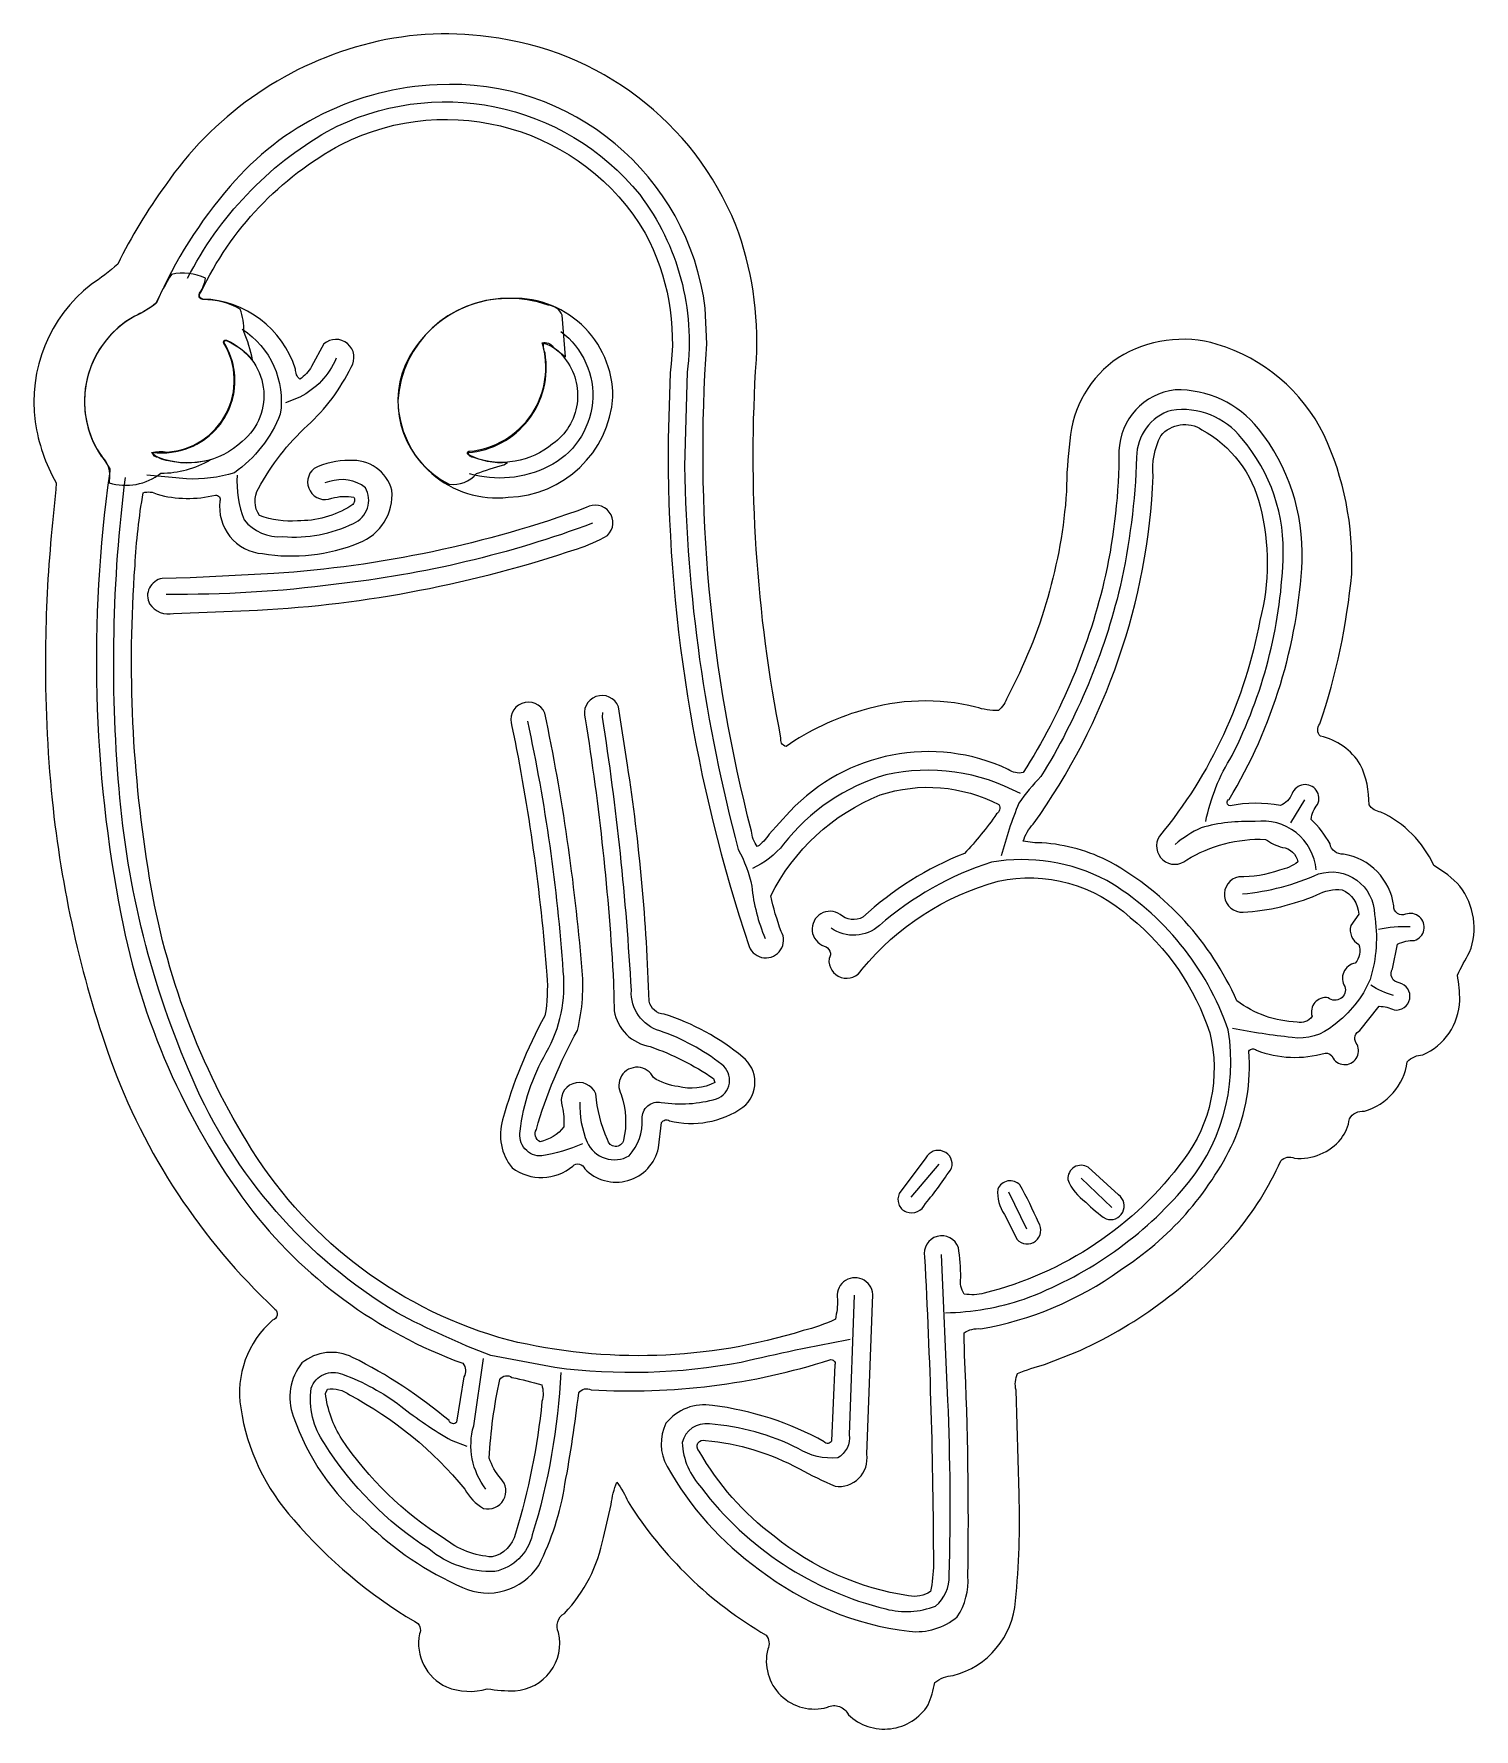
# Model space of a CAD drawing. Header units: millimetres. Extents: x -7 to 207, y -15 to 238.
import ezdxf

# ---------------------------------------------------------------- set-up
doc = ezdxf.new("R2010")
doc.units = ezdxf.units.MM
for name, color, linetype in [('BORDER', 8, 'Continuous'), ('CENTERLINE', 3, 'Continuous'), ('FILL_OUTSIDE', 6, 'Continuous'), ('INSIDE', 5, 'Continuous'), ('OUTSIDE', 1, 'Continuous')]:
    doc.layers.add(name, color=color, linetype=linetype)

msp = doc.modelspace()

# ---------------------------------------------------------------- linework, layer by layer
at = {"layer": 'BORDER'}
msp.add_lwpolyline([(79.5144, 22.2829, -0.0484053), (81.178, 19.3221, 0.12057739), (101.7639, -0.5709, -0.29706627), (102.0123, -2.6528, 0.57675765), (110.9157, -11.3291, -0.42786266), (114.0413, -12.4396, 0.47337004), (125.9411, -10.988, 0.0484622), (126.9477, -7.6391, -0.15339061), (129.6701, -6.5983, 0.32078259), (138.9881, 4.5459, 0.03345132), (139.5208, 20.4588), (139.0599, 35.9927, -0.16222398), (139.2845, 38.4849, -0.03037344), (143.3097, 39.8447), (148.614, 41.9116, 0.10771595), (171.7229, 59.2937, 0.06873711), (178.5754, 70.234, -0.32153549), (180.6292, 70.6069, 0.2457526), (187.5626, 73.508, 0.1307158), (188.8199, 76.5106, -0.28675132), (191.0483, 77.6343, 0.29646012), (197.4535, 85.0125, -0.20181853), (199.7625, 86.0415, 0.28643256), (205.2851, 94.1505, 0.03884681), (204.9264, 97.9393, -0.01474624), (206.7438, 101.3492, 0.26088877), (205.3143, 111.1972, 0.07247925), (201.414, 114.2993, 0.17577909), (193.5111, 122.2812, -0.22434678), (191.7388, 123.3672, 0.11936544), (190.4302, 129.3862, 0.20709073), (184.4777, 133.5987, -0.3964374), (184.4182, 135.4482, 0.05697564), (189.1535, 157.802, 0.11807675), (185.008, 178.6403, 0.20626493), (169.0734, 192.085, 0.2165302), (154.2972, 190.0713, 0.23116707), (147.1145, 177.6931, 0.03464639), (146.5885, 170.1155, -0.10567471), (137.7686, 139.4264, -0.1214936), (136.4361, 137.4187, -0.08314026), (133.08, 137.948, 0.13590643), (116.0305, 137.437, 0.0821556), (104.7357, 132.0689, -0.42318685), (103.9828, 133.3647, -0.06534317), (100.3097, 189.8172, 0.10422168), (97.2398, 209.8977, 0.27382832), (60.3355, 237.97, 0.10275785), (41.581, 236.7501, 0.17859313), (12.0996, 215.7703, 0.04552295), (5.0128, 204.0509, -0.03070461), (1.0411, 201.0118, 0.26773486), (-7.2931, 180.5347, 0.09545219), (-4.1743, 171.4416, -0.00959221), (-4.9137, 163.4852, 0.02092328), (-5.7621, 146.4357, 0.02798716), (-4.7729, 124.0819, 0.0594647), (3.8826, 85.4363, 0.11834703), (28.4633, 48.1118, -0.60309693), (28.1219, 46.4321, 0.25983904), (23.3598, 33.3406, 0.14827783), (31.2759, 16.67, 0.08335377), (49.3361, 1.4691, -0.44328395), (50.031, -0.38, 0.34659), (54.084, -8.2955, 0.17032813), (60.146, -8.5709, 0.04164626), (64.3137, -8.8632, 0.46398692), (70.7915, -0.1901, -0.3975449), (71.6918, 2.6896, 0.14352238), (77.4774, 14.0178), (78.6352, 18.9432, -0.06795275)], format="xyb", close=True, dxfattribs=at)
at = {"layer": 'CENTERLINE'}
for points in [[(15.4384, 201.9413, -0.14558678), (36.2767, 223.8735, -0.35940746), (82.9044, 214.4442, -0.19559243), (90.0079, 187.9228), (89.5842, 173.9043, 0.061236), (97.6204, 116.7093, -0.0731104), (99.6433, 111.2015, 0.07900433), (101.6331, 103.433)], [(23.5843, 194.3637, -0.29367006), (29.2686, 181.6713, -0.14672432), (22.415, 172.9146, -0.08625942), (15.249, 171.9948), (9.3764, 172.5782)], [(71.1335, 193.9848, -0.56157037), (69.2381, 173.8324, -0.18811643), (57.4939, 172.7677)], [(37.6028, 190.0066, -0.17880962), (32.1687, 184.209), (30.0252, 183.3763)], [(167.3685, 120.8614, -0.08942709), (171.3036, 130.7122, 0.10749859), (178.91, 159.8858, 0.19306198), (172.7574, 178.037, 0.27049378), (162.2567, 182.2356, 0.33352535), (157.0609, 175.2304, -0.04599699), (154.6021, 155.9076, -0.07948987), (142.7714, 127.5652, 0.0444518), (139.4824, 123.6119, 0.03453166), (136.8688, 115.7466)], [(114.3256, 43.5703, 0.01203044), (98.0338, 40.1297, -0.07862493), (70.2423, 39.3587), (60.6998, 41.1479, -0.03087849), (46.6958, 47.5515, -0.15723464), (16.1082, 82.5947, -0.083738), (5.2173, 125.7868, -0.05305947), (6.1559, 172.1994)], [(22.8265, 172.5782, 0.1109289), (23.8779, 165.8753, 0.24819447), (29.6464, 163.3955, 0.13513079), (40.1963, 165.3691, 0.44076041), (41.9804, 170.6956, 0.2485149), (36.631, 171.6077), (35.8978, 171.4416)], [(75.8694, 165.3796, -0.06137131), (37.6028, 156.2795, -0.0354064), (12.218, 154.771)], [(73.9751, 78.9954, 0.10617977), (75.046, 73.0114, 0.44399611), (81.3239, 70.976, 0.19762659), (83.2872, 76.5022, -0.49769876), (86.1202, 78.9354, 0.10621512), (94.3652, 79.4701, 0.59537223), (95.1458, 84.6138, 0.08298262), (85.9144, 89.62, -0.34521154), (81.6556, 95.6662, 0.0250167), (77.3607, 136.42), (77.385, 137.1532)], [(74.3539, 72.7439, -0.05526314), (68.3101, 70.9585, -0.48928835), (65.0643, 74.6446, -0.10208839), (68.9685, 86.3835, 0.15636331), (71.4956, 98.5076, 0.03576674), (66.2081, 135.8271)], [(139.7104, 125.0291, 0.17928603), (119.6298, 127.8392, 0.15871318), (104.376, 117.4797, -0.11795654), (99.7388, 113.8522)], [(183.8497, 113.6627, 0.42807946), (174.7566, 120.8579, 0.07795779), (166.6877, 119.9477, 0.06075757), (162.8219, 117.4515)], [(128.5335, 47.5485, 0.07841823), (140.2787, 49.5981, 0.12529702), (163.7508, 65.7349, 0.22935127), (170.7178, 89.7665, 0.17673807), (152.5922, 112.0879, 0.16274152), (135.3948, 114.8005, 0.10119738), (118.6817, 105.3746, -0.35156377), (111.484, 104.9485)], [(172.8622, 110.0634, 0.08206238), (184.2109, 113.0489, -0.50228012), (192.554, 107, -0.11676936), (191.9048, 97.2792, -0.1316718), (186.4893, 90.4843, -0.22503227), (180.2503, 88.6404, -0.02331428), (171.3467, 89.9829)], [(197.8681, 105.138, 0.05905125), (193.1322, 104.7591)], [(195.4054, 94.9083, -0.07365173), (191.9955, 96.4238)], [(114.8939, 50.2007), (114.1849, 29.3659, -0.30163774), (112.4514, 25.8762, -0.15733302), (106.5586, 27.2752, 0.10072928), (93.3001, 30.9514, 0.38840344), (89.2438, 28.1824, 0.17704144), (92.1193, 21.4059, 0.17175126), (119.6298, 3.3485, 0.16025512), (127.0372, 3.7825, 0.23558089), (129.0971, 8.3353, 0.01703561), (128.9091, 34.4772), (127.9652, 56.2627)], [(59.9566, 21.2165, -0.23760061), (58.1266, 30.6725), (59.5777, 40.7287)], [(71.1335, 38.6449, -0.06161892), (66.8788, 14.397, -0.29206785), (61.2809, 8.9281, -0.18155964), (51.4318, 12.2932, -0.10922671), (35.8468, 28.0363, -0.18498059), (33.864, 36.3011, -0.43141529), (38.5507, 38.3666, -0.07542644), (47.2642, 33.6213, 0.03668281), (54.7873, 28.5141), (57.115, 27.6574)]]:
    msp.add_lwpolyline(points, format="xyb", dxfattribs=at)
for points in [[(180.0609, 120.672), (182.1447, 124.0819)], [(123.4186, 64.7875), (127.5863, 69.7129)], [(153.35, 63.272), (148.8034, 67.6291)], [(140.6576, 60.0515), (138.0054, 65.5452)]]:
    msp.add_lwpolyline(points, dxfattribs=at)
at = {"layer": 'FILL_OUTSIDE'}
for points in [[(25.1085, 189.7958, 0.05578368), (23.8078, 193.9848, 0.11669391), (23.2668, 197.3285, 0.13292134), (17.7222, 198.7705, -0.60484951), (17.3005, 199.8582, 0.12691413), (18.0997, 201.949, 0.1728857), (13.0414, 202.5203, 0.04482045), (10.7157, 198.1722, -0.05098729), (7.482, 196.2641, 0.41084413), (1.8237, 176.5565, -0.02208145), (3.8197, 173.5254), (3.7104, 171.4253, 0.24700231), (11.4602, 172.863, 0.13190937), (18.8383, 174.8471, -0.11384436), (12.5968, 174.6901, -0.15536842), (10.0337, 175.9285, -0.0994827), (12.4074, 176.0016, 0.56075371), (20.8579, 192.2559, -0.90573817), (21.3221, 192.6498, -0.11576862)], [(63.167, 174.439, -0.13782757), (57.3759, 175.5917, -0.88511596), (57.524, 176.1301, 0.47489918), (68.3453, 192.334, -0.29647045), (69.9968, 191.6752), (71.8173, 190.2061), (71.3512, 196.4399, 0.27517391), (69.2391, 197.9322, 0.38966962), (47.9616, 189.0594, 0.40103751), (54.4628, 171.2173, 0.26187962), (58.5515, 172.8046, -0.01945336), (62.6032, 174.0936)]]:
    msp.add_lwpolyline(points, format="xyb", close=True, dxfattribs=at)
at = {"layer": 'INSIDE'}
for points in [[(32.179, 186.8712, -0.23148469), (31.5551, 188.3964, 0.31674897), (17.7282, 198.8445, -0.69180489), (17.4277, 199.8591, -0.16004967), (38.3605, 221.9262, -0.39555503), (83.7394, 208.6664, -0.15807086), (87.4587, 187.8281), (87.1411, 177.9772, 0.08333194), (99.2493, 102.2018, 1.0759351), (104.0212, 104.4749, -0.03557354), (102.4479, 109.7792, -0.18170343), (118.7774, 124.841, -0.20148537), (136.5005, 123.3862, -0.38661597), (136.1612, 121.998, -0.04019027), (131.3618, 116.1091, 0.09227112), (116.2199, 106.6086, -0.32196743), (112.81, 107.0044, 1.14734329), (110.4407, 102.2786, -0.51448045), (111.1574, 100.4019, 0.80836861), (116.0684, 98.7946, -0.15413495), (136.3952, 111.9759, -0.24359746), (156.0968, 106.5358, -0.1463734), (167.9675, 89.3198, -0.22579539), (164.0587, 70.3759, -0.17519705), (134.3114, 50.4905, -0.11311963), (131.3314, 50.3457, -0.19317354), (130.823, 52.7581, 0.02917213), (130.4702, 57.3044, 0.9299438), (125.4104, 55.8838, -0.01266607), (126.7302, 10.0396, -0.05437027), (126.2832, 5.9313, -0.1991235), (123.0397, 5.3159, -0.13412748), (102.9592, 14.1828, -0.1008381), (91.756, 26.8996, -0.82036902), (92.7297, 28.5024, -0.10142787), (106.748, 24.2404, 0.02195991), (112.0523, 21.6639, 0.50424413), (116.7869, 26.4261), (117.6949, 50.2954, 1.07715829), (112.4312, 49.5376, -0.0546721), (112.1045, 46.5918, -0.05631143), (107.3163, 44.8858, -0.1358724), (63.3665, 43.4526, -0.18816422), (25.0238, 71.8914, -0.09985767), (9.7745, 112.4314, -0.06020737), (7.5882, 159.0334, -0.02973121), (8.8058, 169.9364, -0.21651756), (10.8919, 169.7091, 0.12833488), (19.593, 169.5854, -0.54953955), (20.2666, 168.693, 0.42869957), (26.6153, 160.8465, 0.13685359), (41.0127, 162.4626, 0.33449864), (45.9227, 170.305, 0.36091696), (39.5919, 174.7476, 0.12229701), (34.3033, 173.557, 0.85527751), (36.9397, 169.1073, -0.12659497), (40.2575, 169.2562, -0.45474275), (39.7723, 167.9827, -0.15137676), (31.8249, 165.7667, -0.11776959), (26.1886, 166.5426, -0.30223168), (26.0261, 170.5891, -0.08298405), (33.3141, 179.9664, 0.09473301), (39.844, 188.6806, 0.87275455), (35.7581, 192.1391), (33.9488, 188.7753, -0.11621457)], [(10.214, 175.9232, 0.1106344), (15.7226, 176.6777, 0.46595231), (20.897, 192.3191, -0.87375442), (21.4171, 192.5403, -0.56702053), (23.5835, 177.6075, -0.29246178), (11.082, 175.2126, -0.36824569)], [(57.2961, 175.9238, 0.44069122), (68.7731, 190.7644, -0.1342576), (68.5485, 192.2548, -0.1799777), (71.704, 190.0062, -0.43090357), (69.9021, 177.2173, -0.26827201), (58.1578, 175.2034, -0.38269129)], [(140.1278, 117.9539, -0.10902281), (141.6404, 120.4825, 0.14567301), (159.5372, 172.3888, -0.14745296), (160.6705, 178.4492, -0.37888775), (166.8001, 179.3504, -0.21239717), (175.4885, 167.937, -0.12644146), (175.4616, 150.8875, -0.12779077), (160.47, 118.6829, 0.86439178), (164.5269, 115.1377, -0.14991964), (176.2699, 118.2059, 0.0792432), (178.8295, 117.0051, -0.32696753), (181.1157, 114.8525, -0.11628869), (178.3559, 113.6074, -0.09802504), (172.2939, 112.6276, 0.92661234), (172.9569, 107.3351, 0.08587821), (183.9444, 109.9227, -0.14218436), (187.7331, 110.6926, -0.28247875), (190.1997, 107.0442), (189.0139, 105.3264, 0.3416272), (190.2427, 102.5068, -0.24675057), (189.6839, 99.7204, 0.54371939), (188.1425, 96.2343, -0.74749681), (185.6493, 94.5508, 0.56875458), (183.2454, 91.8014, -0.32094721), (181.0081, 90.9304, -0.15242961), (172.0206, 94.1029, 0.16118127), (153.1605, 114.811, 0.10407671), (142.9308, 117.6762, -0.06468494)], [(36.2908, 36.1294, -0.21280774), (39.5919, 35.3021, -0.09966132), (56.8166, 21.2165, 0.13772043), (59.5778, 18.3518, 0.75985072), (62.161, 22.8267, -0.10622725), (60.4614, 25.8578, -0.04086778), (62.0223, 37.5834, -0.44826644), (63.8401, 37.8842, -0.02088922), (68.2814, 36.799, -0.14899921), (68.3086, 34.2878, -0.0496594), (64.3496, 14.5861, -0.28145658), (60.9038, 11.1032, -0.1527335), (53.7051, 13.8698, -0.1045169), (38.4586, 28.6993, -0.11565529), (36.0212, 35.5126)]]:
    msp.add_lwpolyline(points, format="xyb", close=True, dxfattribs=at)
at = {"layer": 'OUTSIDE'}
for points in [[(100.4505, 117.122, -0.13622489), (99.576, 119.4406, -0.08130633), (92.919, 192.1852), (92.6918, 197.4895, 0.393305), (52.6632, 230.8307, 0.20941368), (21.7854, 215.6756, 0.07621483), (10.7857, 198.2624, -0.07180645), (7.5767, 196.3005, 0.44125788), (2.54, 175.4198, -0.20856502), (3.7736, 172.7677, 0.08337827), (5.5139, 106.8429, 0.11192203), (24.4177, 63.6508, 0.14431191), (56.5105, 40.0054, -0.31998896), (56.6708, 37.9819), (55.5821, 31.2215, -0.57294486), (54.446, 31.4471, 0.05981595), (40.0655, 40.8912, 0.29717094), (32.4992, 40.0541, 0.26636348), (31.2026, 32.1092, 0.13480187), (42.0546, 16.2783, 0.08884153), (56.452, 6.548, 0.37243399), (67.8404, 9.8502, 0.07927815), (71.746, 21.9743, 0.01785942), (73.7968, 35.5876, -0.3666362), (75.68, 36.0672, 0.09331791), (111.2857, 40.5346, -0.61670034), (112.0379, 39.7774), (111.5332, 28.4439, -0.62063169), (110.4412, 28.3072, 0.09444338), (93.7714, 33.7139, 0.27057379), (86.8154, 31.0659, 0.24747139), (86.9934, 24.6264, 0.11133609), (100.7807, 9.2012, 0.13537148), (123.1345, 0.0115, 0.20823345), (130.2878, 2.188, 0.16990581), (131.8706, 8.2399, 0.01614763), (131.3756, 41.2023), (131.3285, 44.5613, -0.18044841), (133.7431, 45.1565, 0.11361733), (154.5813, 53.8901, 0.13895197), (171.5168, 73.0281, 0.12337457), (173.8085, 86.6132, -0.47306055), (174.9464, 86.7319, 0.16616482), (185.1725, 86.3188, -0.34498407), (186.3884, 85.5398, 1.01618655), (189.8152, 87.8043, -0.43608241), (190.3849, 89.6987), (193.2691, 93.2999, -0.10118624), (195.5002, 92.7499, 0.95987919), (196.258, 96.7895, -0.54857996), (195.2339, 98.8865), (196.014, 102.5876, -0.12134297), (198.5308, 103.1024, 1.01506172), (197.2051, 107.0348, -0.55349369), (195.4297, 108.2641, 0.33233926), (187.9227, 116.0129, -0.40142664), (185.9224, 117.5463, 0.06933705), (183.1003, 121.1932, -0.15349676), (184.064, 123.4188, 1.0475543), (180.2769, 125.0272, -0.18252679), (178.5403, 123.2442, 0.09923384), (170.9943, 123.1899, -0.76964415), (170.8751, 124.1775, 0.12275614), (181.7658, 159.7911, 0.17786754), (175.2563, 179.4927, 0.23511515), (162.8219, 185.2859, 0.37392637), (154.428, 176.1776, -0.05299095), (152.4099, 157.6126, -0.08643699), (140.1231, 128.1649, -0.21934072), (137.9107, 128.6439, 0.32412446), (105.3272, 122.3765), (102.2019, 118.967, -0.09983458)], [(46.8061, 183.6604, 0.44129534), (63.2718, 169.2635, 0.38608634), (78.9, 184.2287, 0.43851722), (63.0823, 198.91, 0.39649447)], [(9.7568, 153.3513, 0.30829728), (13.3546, 151.9294), (25.8576, 152.4003, 0.06772678), (73.5962, 161.5852, 0.05594863), (78.0962, 163.5669, 0.8941516), (74.9223, 167.7191, -0.07139022), (28.3203, 157.8839), (15.8173, 157.2337), (11.6496, 157.1382, 0.51072645)], [(94.108, 81.9278, -0.19259373), (88.6566, 81.3209, -0.11166879), (84.9562, 82.64, 1.03833115), (80.1435, 80.132, -0.13703148), (80.4987, 73.317, -0.81579404), (78.0864, 73.4082, -0.08132578), (76.3432, 80.2266, 0.98641809), (71.3477, 78.3324, -0.06120109), (71.5947, 75.3141, -0.17900079), (68.0268, 73.0735, -0.41155679), (67.484, 74.9225, -0.05817525), (73.6208, 89.6987, 0.08724332), (74.2598, 99.1706, 0.03135276), (68.7437, 137.0576, 0.99665436), (63.8459, 135.0693, -0.03129803), (69.0498, 97.9393, -0.06333929), (68.7515, 91.8772, 0.05935091), (62.4512, 76.3432, 0.25036841), (63.8552, 69.1891, 0.34776992), (72.933, 69.453, -0.54531777), (74.6934, 69.0498, 0.60272738), (85.7044, 72.1756), (86.1722, 75.9267, -0.44322789), (87.3309, 76.2118, 0.21780845), (98.3152, 78.2267, 0.48377136), (98.2761, 85.7072, 0.09660349), (86.5727, 92.1179, -0.34448918), (84.3083, 94.0559, 0.03012146), (81.0907, 129.2914), (79.7352, 138.0053, 0.97088748), (74.7668, 136.206, -0.02691113), (78.9952, 96.8027), (79.0964, 92.635, 0.31844313), (84.4889, 87.2666, -0.06876709), (93.901, 82.5141)], [(122.6628, 62.6071, 0.3877165), (125.5434, 63.8408, 0.02923693), (129.4373, 69.1446, 0.91155628), (125.6128, 70.6551), (121.644, 65.3558, 0.42711283)], [(146.7873, 67.4396, 0.15182747), (149.4665, 64.0657, 0.05445757), (152.4975, 61.5668, 0.866845), (154.36, 65.1377), (149.8454, 69.2665, 0.60666791)], [(136.354, 66.016, 0.18824527), (137.3331, 62.23), (139.2095, 58.4791, 0.9296833), (142.4062, 60.9987, 0.02732783), (139.643, 66.6311, 0.54300236)]]:
    msp.add_lwpolyline(points, format="xyb", close=True, dxfattribs=at)

doc.saveas('drawing.dxf')
